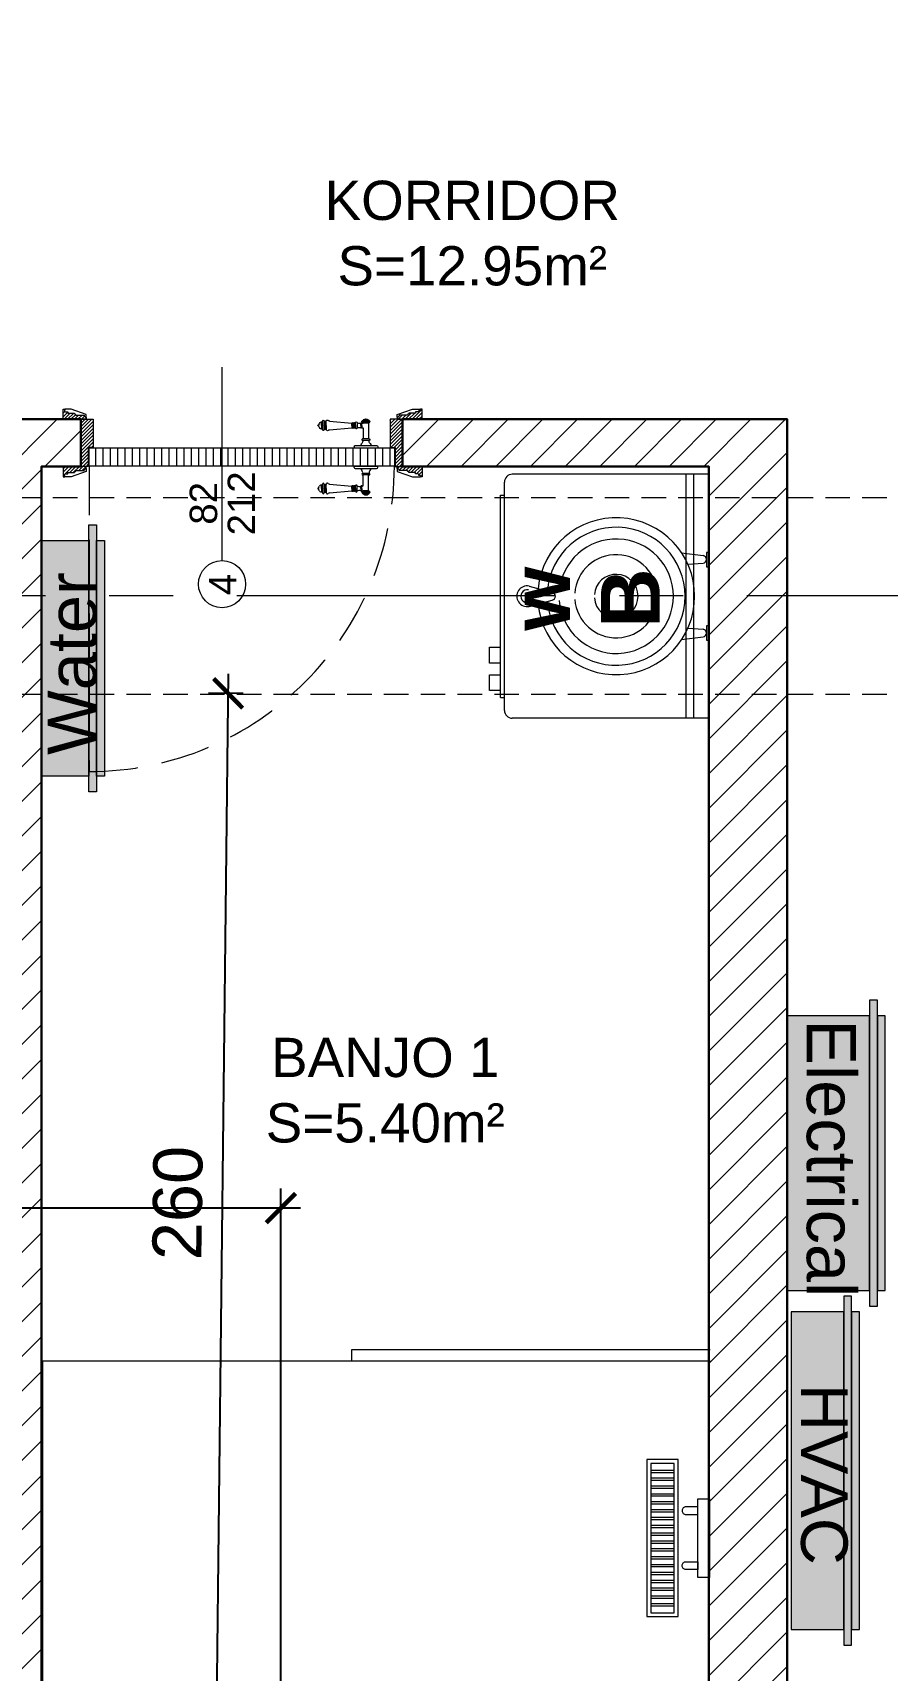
# Model space of a CAD drawing. Header units: centimetres. Extents: x 92587 to 105438, y -55119 to -48334.
# Drawn here: x 93870.9 to 94088.6, y -50946.1 to -50528.9 of the extents above; entities that cross this region are included whole.
import ezdxf

# ---------------------------------------------------------------- set-up
doc = ezdxf.new("R2010")
doc.units = ezdxf.units.CM
doc.header["$LTSCALE"] = 50
doc.header["$MEASUREMENT"] = 0
doc.linetypes.add('AXES', pattern=[2, 1.25, -0.25, 0.25, -0.25])
doc.linetypes.add('CACHE', pattern=[0.375, 0.25, -0.125])
doc.layers.get('0').update_dxf_attribs({"color": 8})
for name, color, linetype in [('AXES', 10, 'AXES'), ('TALUS', 2, 'Continuous'), ('TEXTE', 7, 'Continuous')]:
    doc.layers.add(name, color=color, linetype=linetype)
for name, color, linetype, lineweight in [('BANJO', 160, 'Continuous', 9), ('BETON CACHE', 4, 'CACHE', 5), ('door', 44, 'Continuous', 5), ('KASETAT_Pen_No__22', 8, 'Continuous', 50), ('KASETAT_Pen_No__75', 6, 'Continuous', 20), ('MACONNERIE COUPE', 7, 'Continuous', 30), ('MACONNERIE HACHURE', 253, 'Continuous', 13)]:
    doc.layers.add(name, color=color, linetype=linetype, lineweight=lineweight)
doc.layers.add('DEMOL', color=7, linetype='Continuous', lineweight=60, true_color=0xa87e00)
doc.layers.add('KASETAT_Pen_No__176', color=7, linetype='Continuous', lineweight=15, true_color=0x93a0c6)
doc.styles.add('GENERATED_STYLE_1', font='arial.ttf')
doc.styles.add('RS_TEXT_1.50', font='arial.ttf', dxfattribs={"height": 12.5})
doc.styles.add('RS_TXT_50', font='arial.ttf', dxfattribs={"height": 12.5})
doc.dimstyles.new('RS_50CM_LINEAIRE', dxfattribs={"dimscale": 5, "dimtxt": 12.5, "dimasz": 1.5, "dimexe": 1, "dimexo": 2.5, "dimgap": 1, "dimtad": 1, "dimdec": 1, "dimrnd": 0.5, "dimdsep": 46, "dimtxsty": 'RS_TXT_50', "dimblk1": 'ARCHTICK', "dimblk2": 'ARCHTICK', "dimsah": 1, "dimcen": 2.5, "dimdle": 1, "dimclrt": 4, "dimadec": 0, "dimazin": 2, "dimtfac": 1, "dimtdec": 1, "dimtix": 1, "dimtmove": 2, "dimatfit": 3, "dimfxl": 1, "dimtolj": 1, "dimtzin": 0, "dimarcsym": 0})

# ---------------------------------------------------------------- blocks, each defined once
blk = doc.blocks.new('A$C1cd8c289')
at = {"layer": 'AXES', "lineweight": 5, "ltscale": 1.3}
blk.add_line((3195, 190), (-1985, 190), dxfattribs=at)
blk = doc.blocks.new('door900')
at = {"color": 0}
for p, q in [((-9.3, 67.7), (9.3, 67.7)), ((9.3, 65.2), (-9.3, 65.2)), ((-6.8, 71.5), (-6.8, 70.2)), ((-5.5, 71.5), (-6.8, 71.5)), ((-6.8, 70.2), (6.8, 70.2)), ((-6.8, 62.7), (-6.8, 24)), ((-6.8, 62.7), (6.8, 62.7)), ((-5.5, 71.5), (5.5, 71.5)), ((5.5, 71.5), (6.8, 71.5)), ((6.8, 71.5), (6.8, 70.2)), ((8.7, 62.7), (6.8, 62.7)), ((6.8, 49.1), (6.8, 24)), ((8.7, 50.9), (8.7, 50.9)), ((10.5, 56.8), (10.5, 62.5)), ((10.5, 56.8), (10.5, 51.1)), ((12.7, 56.8), (12.7, 62.5)), ((12.7, 56.8), (12.7, 51.1)), ((22.5, 63.8), (22.5, 49.8)), ((26.5, 56.8), (26.5, 63.8)), ((26.5, 63.8), (29.1, 63.8)), ((26.5, 63.8), (29.1, 63.8)), ((26.5, 56.8), (26.5, 49.8)), ((26.5, 49.8), (29.1, 49.8)), ((26.5, 49.8), (29.1, 49.8)), ((29.1, 63.8), (29.1, 62.8)), ((29.1, 62.8), (29.1, 56.8)), ((29.1, 50.8), (29.1, 56.8)), ((29.1, 50.8), (29.1, 49.8)), ((29.1, 49.8), (29.1, 49.8)), ((31.1, 62.8), (31.1, 56.8)), ((31.1, 50.8), (31.1, 56.8)), ((34.1, 56.8), (34.1, 62.8)), ((34.1, 62.8), (34.1, 56.8)), ((34.1, 50.8), (34.1, 56.8)), ((34.1, 56.8), (34.1, 50.8)), ((92.8, 68.1), (36.2, 62.8)), ((36.2, 56.8), (36.2, 62.8)), ((36.2, 56.8), (36.2, 50.8)), ((92.8, 45.5), (36.2, 50.8)), ((101.2, 67.3), (103.2, 68)), ((101.2, 56.8), (101.2, 67.3)), ((101.2, 56.8), (101.2, 46.3)), ((101.2, 46.3), (103.2, 45.7)), ((103.2, 68), (103.2, 67.7)), ((103.2, 56.8), (103.2, 68)), ((103.2, 56.8), (103.2, 46.3)), ((103.2, 45.9), (103.2, 45.7)), ((106.5, 68), (105.5, 67.3)), ((105.5, 56.8), (105.5, 67.3)), ((105.5, 56.8), (105.5, 46.3)), ((106.5, 45.7), (105.5, 46.3)), ((106.5, 56.8), (106.5, 68)), ((106.5, 56.8), (106.5, 45.7)), ((110.7, 68), (111.8, 67.3)), ((110.7, 56.8), (110.7, 68)), ((110.7, 56.8), (110.7, 45.7)), ((110.7, 45.7), (111.8, 46.3)), ((111.8, 56.8), (111.8, 67.3)), ((111.8, 66.2), (113.3, 66.2)), ((111.8, 56.8), (111.8, 46.3)), ((111.8, 47.5), (113.3, 47.5)), ((113.3, 56.8), (113.3, 66.2)), ((113.3, 56.8), (113.3, 47.5)), ((120.5, 56.8), (120.5, 58.6)), ((120.5, 56.8), (120.5, 55)), ((-30, 3), (-30, 0)), ((30, 0), (-30, 0)), ((27, 6), (-27, 6)), ((-8.3, 22.3), (8.3, 22.3)), ((-8.3, 18.3), (8.3, 18.3)), ((30, 3), (30, 0))]:
    blk.add_line(p, q, dxfattribs=at)
for centre, radius, start, end in [((-9.3, 66.5), 1.25, 90, 270), ((-6.8, 67.7), 2.51, 90.115, 179.885), ((-6.8, 65.2), 2.51, 180.115, 269.885), ((0, 64), 9.29, 53.4104, 126.5896), ((6.8, 67.7), 2.51, 0.115, 89.885), ((6.8, 65.2), 2.51, 270.115, 359.885), ((8.7, 49), 1.91, 88.7426, 178.1515), ((8.6, 64.9), 2.15, 272.7029, 297.6142), ((8.6, 48.8), 2.15, 62.3858, 87.2971), ((9.3, 66.5), 1.25, 270, 90), ((10, 62.5), 0.561, 3.7097, 127.9634), ((10, 51.1), 0.561, 232.0366, 356.2903), ((11.6, 62.5), 1.1, 0.0106, 179.9894), ((11.6, 51.1), 1.1, 180.0106, 359.9894), ((16.7, 70.5), 8.83, 243.5466, 311.3694), ((16.7, 43.2), 8.83, 48.6306, 116.4534), ((24.5, 63.7), 2.01, 4.1469, 175.8531), ((24.5, 50), 2.01, 184.1469, 355.8531), ((30.1, 62.8), 1.03, 0, 180.0014), ((30.1, 50.8), 1.03, 179.9972, 0), ((32.6, 62.8), 1.48, 0, 180), ((32.6, 50.8), 1.48, 180, 0), ((35.2, 62.8), 1.03, 0, 180), ((32.6, 62.8), 1.48, 1.563306237032948e-10, 2.08440831604393e-10), ((35.2, 50.8), 1.03, 180, 0), ((93.1, 72.5), 4.4, 266.3976, 315.6468), ((93.1, 41.1), 4.4, 44.3532, 93.6024), ((98.3, 67.4), 2.89, 358.3861, 135.6468), ((98.3, 46.2), 2.89, 224.3532, 1.6139), ((104.3, 67.6), 1.15, 170.914, 348.1019), ((104.3, 46.1), 1.15, 11.8981, 189.086), ((108.6, 68), 2.1, 0, 180), ((108.6, 45.7), 2.1, 180, 0), ((115.5, 62.5), 2.84, 13.4568, 140.4953), ((115.5, 51.2), 2.84, 219.5047, 346.5432), ((127.9, 65.2), 9.88, 191.9991, 221.6757), ((127.9, 48.5), 9.88, 138.3243, 168.0009), ((120.5, 56.8), 1.79, 0, 90), ((120.5, 56.8), 1.79, 270, 0), ((-27, 3), 3, 90, 180), ((-6.8, 6), 6, 130.5908, 180), ((-16.6, 16.6), 8.41, 314.3689, 12.0705), ((-8.3, 20.3), 2, 90, 270), ((-8.5, 24), 1.71, 275.059, 359.7825), ((8.5, 24), 1.71, 180.2175, 264.941), ((16.6, 16.6), 8.41, 167.9295, 225.6311), ((8.3, 20.3), 2, 270, 90), ((6.8, 6), 6, 0, 49.4092), ((27, 3), 3, 0, 90)]:
    blk.add_arc(centre, radius, start, end, dxfattribs=at)
blk = doc.blocks.new('_ArchTick')
at = {"color": 0, "linetype": 'ByBlock', "const_width": 0.15}
blk.add_lwpolyline([(-0.5, -0.5), (0.5, 0.5)], dxfattribs=at)
blk = doc.blocks.new('*D2855')
at = {"layer": 'Defpoints', "color": 0, "ltscale": 0.5, "transparency": 16777216}
for p in [(93920.65, -50697.18), (93937, -50697.36), (93934.11, -50957.36)]:
    blk.add_point(p, dxfattribs=at)
at = {"layer": 'TALUS', "color": 0, "lineweight": -2, "ltscale": 0.5, "transparency": 16777216}
for p, q in [((93917.7, -50962.18), (93920.7, -50692.18)), ((93924.5, -50697.22), (93915.65, -50697.13)), ((93921.61, -50957.22), (93912.76, -50957.13))]:
    blk.add_line(p, q, dxfattribs=at)
at = {"layer": 'TALUS', "color": 0, "lineweight": -2, "ltscale": 0.5, "transparency": 16777216, "xscale": 7.5, "yscale": 7.5, "zscale": 7.5}
for p, rotation in [((93920.65, -50697.18), 89.36379762523106), ((93917.76, -50957.18), 269.3637976252311)]:
    blk.add_blockref('_ArchTick', p, dxfattribs=dict(at, rotation=rotation))
at = {"layer": 'TALUS', "color": 4, "ltscale": 0.5, "transparency": 16777216, "insert": (93907.82, -50827.05), "char_height": 12.5, "attachment_point": 5, "rotation": 89.3638, "style": 'RS_TXT_50'}
blk.add_mtext('\\A1;260', dxfattribs=at)
blk = doc.blocks.new('*D2856')
at = {"layer": 'Defpoints', "color": 0, "ltscale": 0.5, "transparency": 16777216}
for p in [(93429.11, -50828.34), (93934.11, -50987.36), (93429.11, -51247.36)]:
    blk.add_point(p, dxfattribs=at)
at = {"layer": 'TALUS', "color": 0, "lineweight": -2, "ltscale": 0.5, "transparency": 16777216}
for p, q in [((93429.11, -51234.86), (93429.11, -50823.34)), ((93934.11, -50974.86), (93934.11, -50823.34)), ((93939.11, -50828.34), (93424.11, -50828.34))]:
    blk.add_line(p, q, dxfattribs=at)
at = {"layer": 'TALUS', "color": 0, "lineweight": -2, "ltscale": 0.5, "transparency": 16777216, "xscale": 7.5, "yscale": 7.5, "zscale": 7.5, "rotation": 180}
blk.add_blockref('_ArchTick', (93429.11, -50828.34), dxfattribs=at)
at = {"layer": 'TALUS', "color": 0, "lineweight": -2, "ltscale": 0.5, "transparency": 16777216, "xscale": 7.5, "yscale": 7.5, "zscale": 7.5}
blk.add_blockref('_ArchTick', (93934.11, -50828.34), dxfattribs=at)
at = {"layer": 'TALUS', "color": 4, "ltscale": 0.5, "transparency": 16777216, "insert": (93681.61, -50816.96), "char_height": 12.5, "attachment_point": 5, "style": 'RS_TXT_50'}
blk.add_mtext('\\A1;505', dxfattribs=at)

msp = doc.modelspace()

# ---------------------------------------------------------------- hatches: boundary and pattern name
at = {"layer": 'door'}
h = msp.add_hatch(dxfattribs=at)
h.set_pattern_fill('ANSI31', color=256, scale=5, angle=900)
h.set_pattern_definition([(225, (242644.3658, -109202.33257), (0.4419417382, -0.4419417382), [])])
edge = h.paths.add_edge_path()
edge.add_line((93879.36, -50625.48), (93879.78, -50625.48))
edge.add_line((93879.78, -50625.48), (93879.78, -50625.79))
edge.add_line((93879.78, -50625.79), (93881.54, -50625.79))
edge.add_line((93881.54, -50625.79), (93881.54, -50626))
edge.add_arc((93881.54, -50626.31), 0.314, 0, 90, ccw=False)
edge.add_line((93881.85, -50626.31), (93883.95, -50626.31))
edge.add_line((93883.95, -50626.31), (93883.95, -50626.52))
edge.add_arc((93883.95, -50626.84), 0.314, 0, 90, ccw=False)
edge.add_line((93884.26, -50626.84), (93884.47, -50626.84))
edge.add_line((93884.47, -50626.84), (93884.47, -50627.36))
edge.add_line((93884.47, -50627.36), (93878.61, -50627.36))
edge.add_line((93878.61, -50627.36), (93878.61, -50624.74))
edge.add_line((93878.61, -50624.74), (93879.02, -50624.74))
edge.add_line((93879.02, -50624.74), (93879.02, -50625.06))
edge.add_line((93879.02, -50625.06), (93878.94, -50625.06))
edge.add_arc((93879.36, -50625.06), 0.419, 180, 270)
h.paths.add_polyline_path([(93883.11, -50627.36), (93886.25, -50627.36), (93886.25, -50634.54), (93884.99, -50634.54), (93884.99, -50639.36), (93883.11, -50639.36)])
edge = h.paths.add_edge_path()
edge.add_line((93879.36, -50641.25), (93879.78, -50641.25))
edge.add_line((93879.78, -50641.25), (93879.78, -50640.93))
edge.add_line((93879.78, -50640.93), (93881.54, -50640.93))
edge.add_line((93881.54, -50640.93), (93881.54, -50640.72))
edge.add_arc((93881.54, -50640.41), 0.314, 270, 360)
edge.add_line((93881.85, -50640.41), (93883.95, -50640.41))
edge.add_line((93883.95, -50640.41), (93883.95, -50640.2))
edge.add_arc((93883.95, -50639.89), 0.314, 270, 360)
edge.add_line((93884.26, -50639.89), (93884.47, -50639.89))
edge.add_line((93884.47, -50639.89), (93884.47, -50639.36))
edge.add_line((93884.47, -50639.36), (93878.61, -50639.36))
edge.add_line((93878.61, -50639.36), (93878.61, -50641.98))
edge.add_line((93878.61, -50641.98), (93879.02, -50641.98))
edge.add_line((93879.02, -50641.98), (93879.02, -50641.67))
edge.add_line((93879.02, -50641.67), (93878.94, -50641.67))
edge.add_arc((93879.36, -50641.67), 0.419, 90, 180, ccw=False)
h = msp.add_hatch(dxfattribs=at)
h.set_pattern_fill('ANSI31', color=256, scale=5, angle=900)
h.set_pattern_definition([(225, (242654.3777, -109202.33257), (0.4419417382, -0.4419417382), [])])
h.paths.add_polyline_path([(93965.1, -50627.36), (93961.95, -50627.36), (93961.95, -50634.54), (93963.21, -50634.54), (93963.21, -50639.36), (93965.1, -50639.36)])
edge = h.paths.add_edge_path()
edge.add_line((93968.85, -50625.48), (93968.43, -50625.48))
edge.add_line((93968.43, -50625.48), (93968.43, -50625.79))
edge.add_line((93968.43, -50625.79), (93966.67, -50625.79))
edge.add_line((93966.67, -50625.79), (93966.67, -50626))
edge.add_arc((93966.67, -50626.31), 0.314, 90, 180)
edge.add_line((93966.35, -50626.31), (93964.26, -50626.31))
edge.add_line((93964.26, -50626.31), (93964.26, -50626.52))
edge.add_arc((93964.26, -50626.84), 0.314, 90, 180)
edge.add_line((93963.94, -50626.84), (93963.73, -50626.84))
edge.add_line((93963.73, -50626.84), (93963.73, -50627.36))
edge.add_line((93963.73, -50627.36), (93970.1, -50627.36))
edge.add_line((93970.1, -50627.36), (93970.1, -50624.74))
edge.add_line((93970.1, -50624.74), (93969.69, -50624.74))
edge.add_line((93969.69, -50624.74), (93969.69, -50625.06))
edge.add_line((93969.69, -50625.06), (93969.27, -50625.06))
edge.add_arc((93968.85, -50625.06), 0.419, 270, 360, ccw=False)
edge = h.paths.add_edge_path()
edge.add_line((93968.85, -50641.25), (93968.43, -50641.25))
edge.add_line((93968.43, -50641.25), (93968.43, -50640.93))
edge.add_line((93968.43, -50640.93), (93966.67, -50640.93))
edge.add_line((93966.67, -50640.93), (93966.67, -50640.72))
edge.add_arc((93966.67, -50640.41), 0.314, 180, 270, ccw=False)
edge.add_line((93966.35, -50640.41), (93964.26, -50640.41))
edge.add_line((93964.26, -50640.41), (93964.26, -50640.2))
edge.add_arc((93964.26, -50639.89), 0.314, 180, 270, ccw=False)
edge.add_line((93963.94, -50639.89), (93963.73, -50639.89))
edge.add_line((93963.73, -50639.89), (93963.73, -50639.36))
edge.add_line((93963.73, -50639.36), (93970.1, -50639.36))
edge.add_line((93970.1, -50639.36), (93970.1, -50641.98))
edge.add_line((93970.1, -50641.98), (93969.69, -50641.98))
edge.add_line((93969.69, -50641.98), (93969.69, -50641.67))
edge.add_line((93969.69, -50641.67), (93969.27, -50641.67))
edge.add_arc((93968.85, -50641.67), 0.419, 0, 90)
h = msp.add_hatch(dxfattribs=at)
h.set_pattern_fill('ANSI31', color=256, scale=15, angle=405)
h.set_pattern_definition([(90, (49145.6626, -153249.765), (-1.875, 2e-15), [])])
h.paths.add_polyline_path([(93885.2, -50634.6), (93963, -50634.6), (93963, -50639.31), (93885.2, -50639.31)])
at = {"layer": 'KASETAT_Pen_No__176', "linetype": 'Continuous', "lineweight": 0, "true_color": 0x139b48}
msp.add_hatch(color=114, dxfattribs=at).paths.add_polyline_path([(93889.11, -50658.26), (93889.11, -50718.26), (93887.11, -50718.26), (93887.11, -50722.26), (93885.11, -50722.26), (93885.11, -50718.26), (93873.11, -50718.26), (93873.11, -50658.26), (93885.11, -50658.26), (93885.11, -50654.26), (93887.11, -50654.26), (93887.11, -50658.26)])
at = {"layer": 'KASETAT_Pen_No__176', "linetype": 'Continuous', "lineweight": 0, "true_color": 0x2776bb}
msp.add_hatch(color=152, dxfattribs=at).paths.add_polyline_path([(94088.11, -50849.35), (94088.11, -50779.35), (94086.11, -50779.35), (94086.11, -50775.35), (94084.11, -50775.35), (94084.11, -50779.35), (94063.11, -50779.35), (94063.11, -50849.35), (94084.11, -50849.35), (94084.11, -50853.35), (94086.11, -50853.35), (94086.11, -50849.35)])
at = {"layer": 'KASETAT_Pen_No__75', "linetype": 'Continuous', "lineweight": 0, "true_color": 0xbf00bf}
msp.add_hatch(color=212, dxfattribs=at).paths.add_polyline_path([(94081.51, -50935.71), (94081.51, -50854.81), (94079.51, -50854.81), (94079.51, -50850.81), (94077.51, -50850.81), (94077.51, -50854.81), (94064.11, -50854.81), (94064.11, -50935.71), (94077.51, -50935.71), (94077.51, -50939.71), (94079.51, -50939.71), (94079.51, -50935.71)])
at = {"layer": 'MACONNERIE HACHURE'}
h = msp.add_hatch(dxfattribs=at)
h.set_pattern_fill('ANSI31', color=256, scale=50, style=0)
h.set_pattern_definition([(45, (0, 5835.283), (-4.41941738, 4.41941738), [])])
h.paths.add_polyline_path([(93729.11, -50527.36), (93729.11, -50358.36), (93801.11, -50358.36), (93801.11, -50337.36), (93779.11, -50337.36), (93779.11, -50332.36), (93959.11, -50332.36), (93959.11, -50344.36), (93909.11, -50344.36), (93909.11, -50517.36), (93887.11, -50517.36), (93887.11, -50505.36), (93897.11, -50505.36), (93897.11, -50344.36), (93806.11, -50344.36), (93806.11, -50363.36), (93749.11, -50363.36), (93749.11, -50505.36), (93805.11, -50505.36), (93805.11, -50517.36), (93741.11, -50517.36), (93741.11, -50527.36)])
h.paths.add_polyline_path([(94298.94, -51192.36), (94249.11, -51192.36), (94249.11, -51152.36), (94298.94, -51152.36)])
h.paths.add_polyline_path([(94459.11, -51192.36), (94419.11, -51192.36), (94419.11, -51152.36), (94459.11, -51152.36)])
h.paths.add_polyline_path([(94319.11, -51547.36), (94229.11, -51547.36), (94229.11, -51487.36), (94076.11, -51487.36), (94076.11, -51547.36), (94064.11, -51547.36), (94064.11, -51427.36), (94084.11, -51427.36), (94084.11, -51462.36), (94249.11, -51462.36), (94249.11, -51511.36), (94319.11, -51511.36), (94319.11, -51462.36), (94354.11, -51462.36), (94354.11, -51482.36), (94344.11, -51482.36), (94344.11, -51532.36), (94319.11, -51532.36), (94319.11, -51516.36), (94249.11, -51516.36), (94249.11, -51542.36), (94319.11, -51542.36)])
h.paths.add_polyline_path([(93749.11, -49932.36), (93849.11, -49932.36), (93849.11, -49907.36), (93749.11, -49907.36)])
h.paths.add_polyline_path([(93514.11, -51940.47), (93489.11, -51940.47), (93489.11, -51987.36), (93514.11, -51987.36)])
h.paths.add_polyline_path([(93514.11, -50042.36), (93489.11, -50042.36), (93489.11, -50022.36), (93514.11, -50022.36)])
h.paths.add_polyline_path([(94196.61, -51192.36), (94214.11, -51192.36), (94214.11, -51172.36), (94196.61, -51172.36)])
h.paths.add_polyline_path([(93874.11, -51305.36), (93864.11, -51305.36), (93864.11, -51317.36), (93904.11, -51317.36), (93904.11, -51305.36), (93894.11, -51305.36), (93894.11, -50987.36), (94064.11, -50987.36), (94064.11, -51305.36), (93986.1, -51305.36), (93986.1, -51317.36), (94064.11, -51317.36), (94064.11, -51327.36), (94084.11, -51327.36), (94084.11, -51192.36), (94096.61, -51192.36), (94096.61, -51172.36), (94084.11, -51172.36), (94084.11, -50957.36), (94063.11, -50957.36), (94063.11, -50627.36), (93965.1, -50627.36), (93965.1, -50639.36), (94043.11, -50639.36), (94043.11, -50957.36), (93873.11, -50957.36), (93873.11, -50639.36), (93883.11, -50639.36), (93883.11, -50627.36), (93843.11, -50627.36), (93843.11, -50639.36), (93853.11, -50639.36), (93853.11, -50957.36), (93514.11, -50957.36), (93514.11, -50912.36), (93489.11, -50912.36), (93489.11, -50962.36), (93379.11, -50962.36), (93379.11, -50982.36), (93489.11, -50982.36), (93489.11, -51032.36), (93514.11, -51032.36), (93514.11, -50987.36), (93874.11, -50987.36)])
h.paths.add_polyline_path([(93706.11, -50332.36), (93706.11, -50352.36), (93404.11, -50352.36), (93404.11, -50417.36), (93379.11, -50417.36), (93379.11, -50327.36), (93489.11, -50327.36), (93489.11, -50312.36), (93514.11, -50312.36), (93514.11, -50332.36)])
h.paths.add_polyline_path([(94149.11, -50235.36), (94174.11, -50235.36), (94174.11, -50513.36), (94226.11, -50513.36), (94226.11, -50535.36), (94214.11, -50535.36), (94214.11, -50525.36), (94089.11, -50525.36), (94089.11, -50513.36), (94149.11, -50513.36)])
h.paths.add_polyline_path([(94174.11, -50162.36), (94174.11, -50142.36), (94224.11, -50142.36), (94224.11, -50022.36), (94249.11, -50022.36), (94249.11, -50137.36), (94266.61, -50137.36), (94266.61, -50162.36)])
h.paths.add_polyline_path([(93514.11, -49972.36), (93514.11, -49932.36), (93569.11, -49932.36), (93569.11, -49907.36), (93489.11, -49907.36), (93489.11, -49972.36)])
h.paths.add_polyline_path([(94089.11, -49932.36), (94029.11, -49932.36), (94029.11, -49907.36), (94114.11, -49907.36), (94114.11, -49972.36), (94114.11, -49972.36), (94114.11, -50022.36), (94089.11, -50022.36)])
h.paths.add_polyline_path([(93514.11, -51612.36), (93514.11, -51670.47), (93489.11, -51670.47), (93489.11, -51617.36), (93379.11, -51617.36), (93379.11, -51527.36), (93404.11, -51527.36), (93404.11, -51592.36), (93737.11, -51592.36), (93737.11, -51419.36), (93749.11, -51419.36), (93749.11, -51427.36), (93805.11, -51427.36), (93805.11, -51439.36), (93749.11, -51439.36), (93749.11, -51587.36), (93897.11, -51587.36), (93897.11, -51439.36), (93887.11, -51439.36), (93887.11, -51427.36), (93909.11, -51427.36), (93909.11, -51600.36), (93958.97, -51600.36), (93958.97, -51612.36)])
h.paths.add_polyline_path([(93749.11, -51285.36), (93749.11, -51305.36), (93772.11, -51305.36), (93772.11, -51317.36), (93749.11, -51317.36), (93749.11, -51327.36), (93737.11, -51327.36), (93737.11, -51297.36), (93514.11, -51297.36), (93514.11, -51285.36)], flags=17)
h.paths.add_polyline_path([(93729.11, -50647.36), (93514.11, -50647.36), (93514.11, -50659.36), (93741.11, -50659.36), (93741.11, -50639.36), (93751.11, -50639.36), (93751.11, -50627.36), (93741.11, -50627.36), (93741.11, -50619.36), (93729.11, -50619.36)])
h.paths.add_polyline_path([(94314.11, -50647.36), (94314.11, -50635.36), (94226.11, -50635.36), (94226.11, -50627.36), (94214.11, -50627.36), (94214.11, -50647.36)])
h.paths.add_polyline_path([(93404.11, -51297.36), (93379.11, -51297.36), (93379.11, -51347.36), (93404.11, -51347.36)])
h.paths.add_polyline_path([(93404.11, -50647.36), (93379.11, -50647.36), (93379.11, -50597.36), (93404.11, -50597.36)])
h.paths.add_polyline_path([(93514.11, -51247.36), (93489.11, -51247.36), (93489.11, -51192.47), (93514.11, -51192.47)], flags=17)
h.paths.add_polyline_path([(93514.11, -50697.36), (93489.11, -50697.36), (93489.11, -50752.25), (93514.11, -50752.25)], flags=17)
h.paths.add_polyline_path([(94659.28, -51192.36), (94709.11, -51192.36), (94709.11, -51152.36), (94659.28, -51152.36)])
h.paths.add_polyline_path([(94499.11, -51192.36), (94539.11, -51192.36), (94539.11, -51152.36), (94499.11, -51152.36)])
h.paths.add_polyline_path([(94344.11, -52012.36), (94364.11, -52012.36), (94364.11, -52037.36), (94344.11, -52037.36)])
h.paths.add_polyline_path([(94029.11, -52012.36), (94029.11, -52037.36), (94209.11, -52037.36), (94209.11, -52012.36)])
h.paths.add_polyline_path([(94639.11, -51547.36), (94729.11, -51547.36), (94729.11, -51487.36), (94882.11, -51487.36), (94882.11, -51547.36), (94894.11, -51547.36), (94894.11, -51427.36), (94874.11, -51427.36), (94874.11, -51462.36), (94709.11, -51462.36), (94709.11, -51511.36), (94639.11, -51511.36), (94639.11, -51462.36), (94454.11, -51462.36), (94454.11, -51482.36), (94614.11, -51482.36), (94614.11, -51532.36), (94639.11, -51532.36), (94639.11, -51516.36), (94709.11, -51516.36), (94709.11, -51542.36), (94639.11, -51542.36)])
h.paths.add_polyline_path([(95209.11, -49932.36), (95109.11, -49932.36), (95109.11, -49907.36), (95209.11, -49907.36)])
h.paths.add_polyline_path([(95444.11, -51940.47), (95469.11, -51940.47), (95469.11, -51987.36), (95444.11, -51987.36)])
h.paths.add_polyline_path([(95444.11, -50042.36), (95469.11, -50042.36), (95469.11, -50022.36), (95444.11, -50022.36)])
h.paths.add_polyline_path([(94761.61, -51192.36), (94744.11, -51192.36), (94744.11, -51172.36), (94761.61, -51172.36)])
h.paths.add_polyline_path([(94464.11, -50162.36), (94446.61, -50162.36), (94446.61, -50137.36), (94464.11, -50137.36), (94464.11, -49972.36), (94494.11, -49972.36), (94494.11, -50137.36), (94511.72, -50137.36), (94511.72, -50162.36), (94494.11, -50162.36), (94494.11, -50635.36), (94562.11, -50635.36), (94562.11, -50647.36), (94494.11, -50647.36), (94494.11, -50822.36), (94464.11, -50822.36), (94464.11, -50647.36), (94396.11, -50647.36), (94396.11, -50635.36), (94464.11, -50635.36)])
h.paths.add_polyline_path([(95084.11, -51305.36), (95094.11, -51305.36), (95094.11, -51317.36), (95054.11, -51317.36), (95054.11, -51305.36), (95064.11, -51305.36), (95064.11, -50987.36), (94894.11, -50987.36), (94894.11, -51305.36), (94972.12, -51305.36), (94972.12, -51317.36), (94894.11, -51317.36), (94894.11, -51327.36), (94874.11, -51327.36), (94874.11, -51192.36), (94861.61, -51192.36), (94861.61, -51172.36), (94874.11, -51172.36), (94874.11, -50957.36), (94895.11, -50957.36), (94895.11, -50627.36), (94993.12, -50627.36), (94993.12, -50639.36), (94915.11, -50639.36), (94915.11, -50957.36), (95085.11, -50957.36), (95085.11, -50639.36), (95075.11, -50639.36), (95075.11, -50627.36), (95115.11, -50627.36), (95115.11, -50639.36), (95105.11, -50639.36), (95105.11, -50957.36), (95444.11, -50957.36), (95444.11, -50912.36), (95469.11, -50912.36), (95469.11, -50962.36), (95579.11, -50962.36), (95579.11, -50982.36), (95469.11, -50982.36), (95469.11, -51032.36), (95444.11, -51032.36), (95444.11, -50987.36), (95084.11, -50987.36)])
h.paths.add_polyline_path([(95229.11, -50358.36), (95157.11, -50358.36), (95157.11, -50337.36), (95179.11, -50337.36), (95179.11, -50332.36), (94999.11, -50332.36), (94999.11, -50344.36), (95049.11, -50344.36), (95049.11, -50517.36), (95071.11, -50517.36), (95071.11, -50505.36), (95061.11, -50505.36), (95061.11, -50344.36), (95152.11, -50344.36), (95152.11, -50363.36), (95209.11, -50363.36), (95209.11, -50505.36), (95153.11, -50505.36), (95153.11, -50517.36), (95217.11, -50517.36), (95217.11, -50527.36), (95229.11, -50527.36)])
h.paths.add_polyline_path([(95252.11, -50332.36), (95252.11, -50352.36), (95554.11, -50352.36), (95554.11, -50417.36), (95579.11, -50417.36), (95579.11, -50327.36), (95469.11, -50327.36), (95469.11, -50312.36), (95444.11, -50312.36), (95444.11, -50332.36)])
h.paths.add_polyline_path([(94809.11, -50235.36), (94784.11, -50235.36), (94784.11, -50513.36), (94732.11, -50513.36), (94732.11, -50535.36), (94744.11, -50535.36), (94744.11, -50525.36), (94869.11, -50525.36), (94869.11, -50513.36), (94809.11, -50513.36)])
h.paths.add_polyline_path([(94784.11, -50162.36), (94784.11, -50142.36), (94734.11, -50142.36), (94734.11, -50022.36), (94709.11, -50022.36), (94709.11, -50137.36), (94691.61, -50137.36), (94691.61, -50162.36)])
h.paths.add_polyline_path([(95444.11, -49972.36), (95444.11, -49932.36), (95389.11, -49932.36), (95389.11, -49907.36), (95469.11, -49907.36), (95469.11, -49972.36)])
h.paths.add_polyline_path([(94869.11, -49932.36), (94929.11, -49932.36), (94929.11, -49907.36), (94844.11, -49907.36), (94844.11, -49972.36), (94844.11, -49972.36), (94844.11, -50022.36), (94869.11, -50022.36)])
h.paths.add_polyline_path([(93514.11, -52012.36), (93569.11, -52012.36), (93569.11, -52037.36), (93514.11, -52037.36)])
h.paths.add_polyline_path([(93749.11, -52012.36), (93749.11, -52037.36), (93849.11, -52037.36), (93849.11, -52012.36)])
h.paths.add_polyline_path([(94464.11, -52012.36), (94614.11, -52012.36), (94614.11, -52037.36), (94464.11, -52037.36)])
h.paths.add_polyline_path([(94749.11, -52012.36), (95444.11, -52012.36), (95444.11, -52037.36), (94749.11, -52037.36)])
h.paths.add_polyline_path([(95444.11, -51612.36), (95444.11, -51670.47), (95469.11, -51670.47), (95469.11, -51617.36), (95579.11, -51617.36), (95579.11, -51527.36), (95554.11, -51527.36), (95554.11, -51592.36), (95221.11, -51592.36), (95221.11, -51419.36), (95209.11, -51419.36), (95209.11, -51427.36), (95153.11, -51427.36), (95153.11, -51439.36), (95209.11, -51439.36), (95209.11, -51587.36), (95061.11, -51587.36), (95061.11, -51439.36), (95071.11, -51439.36), (95071.11, -51427.36), (95049.11, -51427.36), (95049.11, -51600.36), (94999.24, -51600.36), (94999.24, -51612.36)])
h.paths.add_polyline_path([(95209.11, -51285.36), (95209.11, -51305.36), (95186.11, -51305.36), (95186.11, -51317.36), (95209.11, -51317.36), (95209.11, -51327.36), (95221.11, -51327.36), (95221.11, -51297.36), (95444.11, -51297.36), (95444.11, -51285.36)], flags=17)
h.paths.add_polyline_path([(95229.11, -50647.36), (95444.11, -50647.36), (95444.11, -50659.36), (95217.11, -50659.36), (95217.11, -50639.36), (95207.11, -50639.36), (95207.11, -50627.36), (95217.11, -50627.36), (95217.11, -50619.36), (95229.11, -50619.36)])
h.paths.add_polyline_path([(94644.11, -50647.36), (94644.11, -50635.36), (94732.11, -50635.36), (94732.11, -50627.36), (94744.11, -50627.36), (94744.11, -50647.36)])
h.paths.add_polyline_path([(95554.11, -51297.36), (95579.11, -51297.36), (95579.11, -51347.36), (95554.11, -51347.36)])
h.paths.add_polyline_path([(95554.11, -50647.36), (95579.11, -50647.36), (95579.11, -50597.36), (95554.11, -50597.36)])
h.paths.add_polyline_path([(95444.11, -51247.36), (95469.11, -51247.36), (95469.11, -51192.47), (95444.11, -51192.47)], flags=17)
h.paths.add_polyline_path([(95444.11, -50697.36), (95469.11, -50697.36), (95469.11, -50752.25), (95444.11, -50752.25)], flags=17)

# ---------------------------------------------------------------- linework, layer by layer
at = {"layer": 'BANJO'}
for p, q in [((93991.06, -50701.52), (93991.06, -50643.36)), ((94043.34, -50641.36), (93993.06, -50641.36)), ((94037.34, -50703.52), (94037.34, -50641.36)), ((94039.34, -50703.52), (94039.34, -50641.36)), ((94043.34, -50703.52), (94043.34, -50641.36)), ((93990.06, -50646.66), (93991.06, -50646.66)), ((93990.06, -50698.22), (93990.06, -50646.66)), ((94036.2, -50661.38), (94041.71, -50662.07)), ((94037.8, -50664.29), (94041.71, -50664.04)), ((93997.33, -50669.84), (94003.21, -50671.46)), ((93997.33, -50675.04), (94003.21, -50673.43)), ((94037.8, -50680.59), (94041.71, -50680.84)), ((93987.29, -50689.48), (93987.29, -50685.43)), ((93987.29, -50685.43), (93990.06, -50685.43)), ((94036.2, -50683.5), (94041.71, -50682.81)), ((93990.06, -50689.48), (93987.29, -50689.48)), ((93987.29, -50692.43), (93990.06, -50692.43)), ((93987.29, -50696.48), (93987.29, -50692.43)), ((93990.06, -50696.48), (93987.29, -50696.48)), ((93990.06, -50698.22), (93991.06, -50698.22)), ((94043.34, -50703.52), (93993.06, -50703.52))]:
    msp.add_line(p, q, dxfattribs=at)
for points in [[(94043.34, -50664.99), (94043.34, -50661.33), (94042.54, -50661.33), (94042.54, -50664.99)], [(94043.34, -50683.66), (94043.34, -50680), (94042.53, -50680), (94042.53, -50683.66)], [(94043.34, -50957.36), (94043.34, -50867.36), (93873.34, -50867.38), (93873.34, -50957.38)], [(94040.34, -50922.44), (94040.34, -50902.44), (94043.34, -50902.44), (94043.34, -50922.44)]]:
    msp.add_lwpolyline(points, close=True, dxfattribs=at)
msp.add_lwpolyline([(94043.47, -50867.36), (93952.15, -50867.38), (93952.15, -50864.38), (94043.47, -50864.36)], dxfattribs=at)
at = {"layer": 'BANJO', "linetype": 'ByBlock', "ltscale": 5, "flags": 128}
for points in [[(94027.34, -50892.44), (94027.34, -50932.44), (94035.34, -50932.44), (94035.34, -50892.44)], [(94028.34, -50893.44), (94028.34, -50931.44), (94034.34, -50931.44), (94034.34, -50893.44)], [(94034.34, -50895.7), (94034.34, -50895.2), (94028.34, -50895.2), (94028.34, -50895.7)], [(94034.34, -50897.7), (94034.34, -50897.2), (94028.34, -50897.2), (94028.34, -50897.7)], [(94034.34, -50899.7), (94034.34, -50899.2), (94028.34, -50899.2), (94028.34, -50899.7)], [(94034.34, -50901.7), (94034.34, -50901.2), (94028.34, -50901.2), (94028.34, -50901.7)], [(94034.34, -50903.7), (94034.34, -50903.2), (94028.34, -50903.2), (94028.34, -50903.7)], [(94034.34, -50905.7), (94034.34, -50905.2), (94028.34, -50905.2), (94028.34, -50905.7)], [(94034.34, -50907.7), (94034.34, -50907.2), (94028.34, -50907.2), (94028.34, -50907.7)], [(94034.34, -50909.7), (94034.34, -50909.2), (94028.34, -50909.2), (94028.34, -50909.7)], [(94034.34, -50911.7), (94034.34, -50911.2), (94028.34, -50911.2), (94028.34, -50911.7)], [(94034.34, -50913.7), (94034.34, -50913.2), (94028.34, -50913.2), (94028.34, -50913.7)], [(94034.34, -50915.7), (94034.34, -50915.2), (94028.34, -50915.2), (94028.34, -50915.7)], [(94034.34, -50917.7), (94034.34, -50917.2), (94028.34, -50917.2), (94028.34, -50917.7)], [(94034.34, -50919.7), (94034.34, -50919.2), (94028.34, -50919.2), (94028.34, -50919.7)], [(94034.34, -50921.7), (94034.34, -50921.2), (94028.34, -50921.2), (94028.34, -50921.7)], [(94034.34, -50923.7), (94034.34, -50923.2), (94028.34, -50923.2), (94028.34, -50923.7)], [(94034.34, -50925.7), (94034.34, -50925.2), (94028.34, -50925.2), (94028.34, -50925.7)], [(94034.34, -50927.7), (94034.34, -50927.2), (94028.34, -50927.2), (94028.34, -50927.7)], [(94034.34, -50929.7), (94034.34, -50929.2), (94028.34, -50929.2), (94028.34, -50929.7)]]:
    msp.add_lwpolyline(points, close=True, dxfattribs=at)
at = {"layer": 'BANJO'}
for points in [[(94036.34, -50905.44), (94036.34, -50905.44, 0.414214), (94037.34, -50906.44), (94040.34, -50906.44), (94040.34, -50904.44), (94037.34, -50904.44, 0.414214)], [(94036.34, -50919.44), (94036.34, -50919.44, -0.414214), (94037.34, -50918.44), (94040.34, -50918.44), (94040.34, -50920.44), (94037.34, -50920.44, -0.414214)]]:
    msp.add_lwpolyline(points, format="xyb", close=True, dxfattribs=at)
for centre, radius, start, end in [((93993.06, -50643.36), 2, 90, 180), ((94019.53, -50672.44), 20, 185.6501, 174.3499), ((94019.53, -50672.44), 17.58, 184.3008, 175.6992), ((94019.53, -50672.44), 14.58, 184.3008, 175.6992), ((94019.53, -50672.44), 10.58, 184.3008, 175.6992), ((94041.53, -50663.05), 1, 280.3544, 79.6456), ((94019.53, -50672.44), 5.58, 184.3008, 175.6992), ((93996.87, -50672.44), 2.64, 79.9738, 280.0262), ((93996.87, -50672.44), 1.64, 79.9738, 280.0262), ((94003.03, -50672.44), 1, 280.3544, 79.6456), ((94041.53, -50681.83), 1, 280.3544, 79.6456), ((93993.06, -50701.52), 2, 180, 270)]:
    msp.add_arc(centre, radius, start, end, dxfattribs=at)
at = {"layer": 'BETON CACHE', "lineweight": 5, "ltscale": 0.5}
msp.add_lwpolyline([(93379.11, -50697.36), (95579.11, -50697.36), (95579.11, -50647.36), (93379.11, -50647.36)], close=True, dxfattribs=at)
at = {"layer": 'door'}
msp.add_line((93919.1, -50663.36), (93919.1, -50614.04), dxfattribs=at)
at = {"layer": 'door', "linetype": 'CACHE'}
msp.add_line((93885.2, -50639.31), (93885.2, -50717.11), dxfattribs=at)
at = {"layer": 'door'}
for points in [[(93879.36, -50625.48), (93879.78, -50625.48), (93879.78, -50625.79), (93881.54, -50625.79), (93881.54, -50626, -0.414214), (93881.85, -50626.31), (93883.95, -50626.31), (93883.95, -50626.52, -0.414214), (93884.26, -50626.84), (93884.47, -50626.84), (93884.47, -50627.36), (93878.61, -50627.36), (93878.61, -50624.74), (93879.02, -50624.74), (93879.02, -50625.06), (93878.94, -50625.06, 0.414214), (93879.36, -50625.48)], [(93968.85, -50625.48), (93968.43, -50625.48), (93968.43, -50625.79), (93966.67, -50625.79), (93966.67, -50626, 0.414214), (93966.35, -50626.31), (93964.26, -50626.31), (93964.26, -50626.52, 0.414214), (93963.94, -50626.84), (93963.73, -50626.84), (93963.73, -50627.36), (93970.1, -50627.36), (93970.1, -50624.74), (93969.69, -50624.74), (93969.69, -50625.06), (93969.27, -50625.06, -0.414214), (93968.85, -50625.48)], [(93879.36, -50641.25), (93879.78, -50641.25), (93879.78, -50640.93), (93881.54, -50640.93), (93881.54, -50640.72, 0.414214), (93881.85, -50640.41), (93883.95, -50640.41), (93883.95, -50640.2, 0.414214), (93884.26, -50639.89), (93884.47, -50639.89), (93884.47, -50639.36), (93878.61, -50639.36), (93878.61, -50641.98), (93879.02, -50641.98), (93879.02, -50641.67), (93878.94, -50641.67, -0.414214), (93879.36, -50641.25)], [(93968.85, -50641.25), (93968.43, -50641.25), (93968.43, -50640.93), (93966.67, -50640.93), (93966.67, -50640.72, -0.414214), (93966.35, -50640.41), (93964.26, -50640.41), (93964.26, -50640.2, -0.414214), (93963.94, -50639.89), (93963.73, -50639.89), (93963.73, -50639.36), (93970.1, -50639.36), (93970.1, -50641.98), (93969.69, -50641.98), (93969.69, -50641.67), (93969.27, -50641.67, 0.414214), (93968.85, -50641.25)]]:
    msp.add_lwpolyline(points, format="xyb", dxfattribs=at)
for points in [[(93884.47, -50626.84), (93884.47, -50626.11), (93880.61, -50624.74), (93879.02, -50624.74)], [(93883.11, -50627.36), (93886.25, -50627.36), (93886.25, -50634.54), (93884.99, -50634.54), (93884.99, -50639.36), (93883.11, -50639.36), (93883.11, -50627.36)], [(93965.1, -50627.36), (93961.95, -50627.36), (93961.95, -50634.54), (93963.21, -50634.54), (93963.21, -50639.36), (93965.1, -50639.36), (93965.1, -50627.36)], [(93963.73, -50626.84), (93963.73, -50626.11), (93967.59, -50624.74), (93969.69, -50624.74)], [(93885.2, -50634.6), (93963, -50634.6), (93963, -50639.31), (93885.2, -50639.31), (93885.2, -50634.6)], [(93884.47, -50639.89), (93884.47, -50640.62), (93880.61, -50641.98), (93879.02, -50641.98)], [(93963.73, -50639.89), (93963.73, -50640.62), (93967.59, -50641.98), (93969.69, -50641.98)]]:
    msp.add_lwpolyline(points, dxfattribs=at)
msp.add_circle((93919.1, -50669.36), 6, dxfattribs=at)
at = {"layer": 'door', "linetype": 'CACHE'}
msp.add_arc((93885.2, -50639.31), 77.8, 270, 0, dxfattribs=at)
at = {"layer": 'KASETAT_Pen_No__22', "color": 32, "linetype": 'Continuous', "lineweight": 0, "true_color": 0xcd6928}
for p, q in [((93885.11, -50722.26), (93885.11, -50654.26)), ((93885.11, -50654.26), (93887.11, -50654.26)), ((93887.11, -50654.26), (93887.11, -50722.26)), ((93873.11, -50718.26), (93873.11, -50658.26)), ((93873.11, -50658.26), (93885.11, -50658.26)), ((93885.11, -50658.26), (93885.11, -50718.26)), ((93887.11, -50718.26), (93887.11, -50658.26)), ((93887.11, -50658.26), (93889.11, -50658.26)), ((93889.11, -50658.26), (93889.11, -50718.26)), ((93885.11, -50718.26), (93873.11, -50718.26)), ((93889.11, -50718.26), (93887.11, -50718.26)), ((93887.11, -50722.26), (93885.11, -50722.26)), ((94086.11, -50775.35), (94084.11, -50775.35)), ((94084.11, -50775.35), (94084.11, -50853.35)), ((94086.11, -50853.35), (94086.11, -50775.35)), ((94084.11, -50779.35), (94063.11, -50779.35)), ((94063.11, -50779.35), (94063.11, -50849.35)), ((94084.11, -50849.35), (94084.11, -50779.35)), ((94088.11, -50779.35), (94086.11, -50779.35)), ((94086.11, -50779.35), (94086.11, -50849.35)), ((94088.11, -50849.35), (94088.11, -50779.35)), ((94063.11, -50849.35), (94084.11, -50849.35)), ((94086.11, -50849.35), (94088.11, -50849.35)), ((94084.11, -50853.35), (94086.11, -50853.35))]:
    msp.add_line(p, q, dxfattribs=at)
at = {"layer": 'KASETAT_Pen_No__22', "color": 8, "linetype": 'Continuous', "lineweight": 0}
for p, q in [((94079.51, -50850.81), (94077.51, -50850.81)), ((94077.51, -50850.81), (94077.51, -50939.71)), ((94079.51, -50939.71), (94079.51, -50850.81)), ((94077.51, -50854.81), (94064.11, -50854.81)), ((94064.11, -50854.81), (94064.11, -50935.71)), ((94077.51, -50935.71), (94077.51, -50854.81)), ((94081.51, -50854.81), (94079.51, -50854.81)), ((94079.51, -50854.81), (94079.51, -50935.71)), ((94081.51, -50935.71), (94081.51, -50854.81)), ((94064.11, -50935.71), (94077.51, -50935.71)), ((94079.51, -50935.71), (94081.51, -50935.71)), ((94077.51, -50939.71), (94079.51, -50939.71))]:
    msp.add_line(p, q, dxfattribs=at)
at = {"layer": 'MACONNERIE COUPE'}
for points in [[(93873.11, -50957.36), (93873.11, -50639.36), (93883.11, -50639.36), (93883.11, -50627.36), (93843.11, -50627.36)], [(94063.11, -50957.36), (94063.11, -50627.36), (93965.1, -50627.36), (93965.1, -50639.36), (94043.11, -50639.36), (94043.11, -50957.36)]]:
    msp.add_lwpolyline(points, dxfattribs=at)

# ---------------------------------------------------------------- block references
at = {"layer": 'door', "xscale": -0.1, "yscale": 0.1, "zscale": 0.1}
msp.add_blockref('door900', (93955.76, -50634.6), dxfattribs=at)
at = {"layer": 'door', "xscale": 0.1, "yscale": 0.1, "zscale": 0.1, "rotation": 180}
msp.add_blockref('door900', (93955.76, -50639.31), dxfattribs=at)
at = {"layer": 'MACONNERIE COUPE', "lineweight": 5, "ltscale": 0.5}
msp.add_blockref('A$C1cd8c289', (94709.11, -50862.36), dxfattribs=at)

# ---------------------------------------------------------------- texts
at = {"layer": 'BANJO', "char_height": 15, "attachment_point": 9, "rotation": 90, "style": 'RS_TEXT_1.50'}
for s, insert in [('{\\fArial|b1|i0|c0|p34;w}', (94007.73, -50664.92)), ('{\\fArial|b1|i0|c0|p34;B}', (94030.64, -50665.34))]:
    msp.add_mtext_dynamic_manual_height_columns(s, width=19.1434, gutter_width=31.25, heights=[-15], dxfattribs=dict(at, insert=insert))
at = {"layer": 'DEMOL', "lineweight": -2, "char_height": 10, "width": 93.9293, "attachment_point": 5, "style": 'RS_TEXT_1.50'}
for s, insert in [('KORRIDOR\\PS=12.95m²', (93982.86, -50579.97)), ('BANJO 1\\PS=5.40m²', (93960.69, -50798.36))]:
    msp.add_mtext(s, dxfattribs=dict(at, insert=insert))
at = {"layer": 'door', "char_height": 7, "rotation": 90, "style": 'GENERATED_STYLE_1'}
for s, insert, attachment_point in [('\\A1;\\pxql,t0;82', (93917.95, -50654.2), 7), ('\\A1;\\pxql,t0;212', (93927.53, -50656.94), 7), ('\\A1;\\pxql,t0;4', (93915.76, -50672.14), 1)]:
    msp.add_mtext(s, dxfattribs=dict(at, insert=insert, attachment_point=attachment_point))
at = {"layer": 'TEXTE', "attachment_point": 4, "style": 'RS_TEXT_1.50'}
for s, insert, char_height, width, rotation in [('Water', (93880.96, -50712.88), 12.5, 4.547473508864641e-13, 90), ('Water', (93880.96, -50712.88), 12.5, 4.547473508864641e-13, 90), ('Electrical', (94074.27, -50780.23), 12.5, 4.547473508864641e-13, 270), ('Electrical', (94074.27, -50780.23), 12.5, 4.547473508864641e-13, 270), ('HVAC', (94072.49, -50873.16), 11.875, 4.320099833421408e-13, 270), ('HVAC', (94072.49, -50873.16), 11.875, 4.320099833421408e-13, 270)]:
    msp.add_mtext(s, dxfattribs=dict(at, insert=insert, char_height=char_height, width=width, rotation=rotation))

# ---------------------------------------------------------------- dimensions: what is measured, and where the dimension line sits
at = {"layer": 'TALUS', "ltscale": 0.5}
dim = msp.add_aligned_dim(p1=(93934.11, -50957.36), p2=(93937, -50697.36), distance=16.35, dimstyle='RS_50CM_LINEAIRE', dxfattribs=at)
dim.commit()
dim.dimension.update_dxf_attribs({"geometry": '*D2855', "text_midpoint": (93907.82, -50827.05)})
dim = msp.add_linear_dim(base=(93429.11, -50828.34), p1=(93934.11, -50987.36), p2=(93429.11, -51247.36), dimstyle='RS_50CM_LINEAIRE', dxfattribs=at)
dim.commit()
dim.dimension.update_dxf_attribs({"geometry": '*D2856', "text_midpoint": (93681.61, -50816.96)})

doc.saveas('drawing.dxf')
